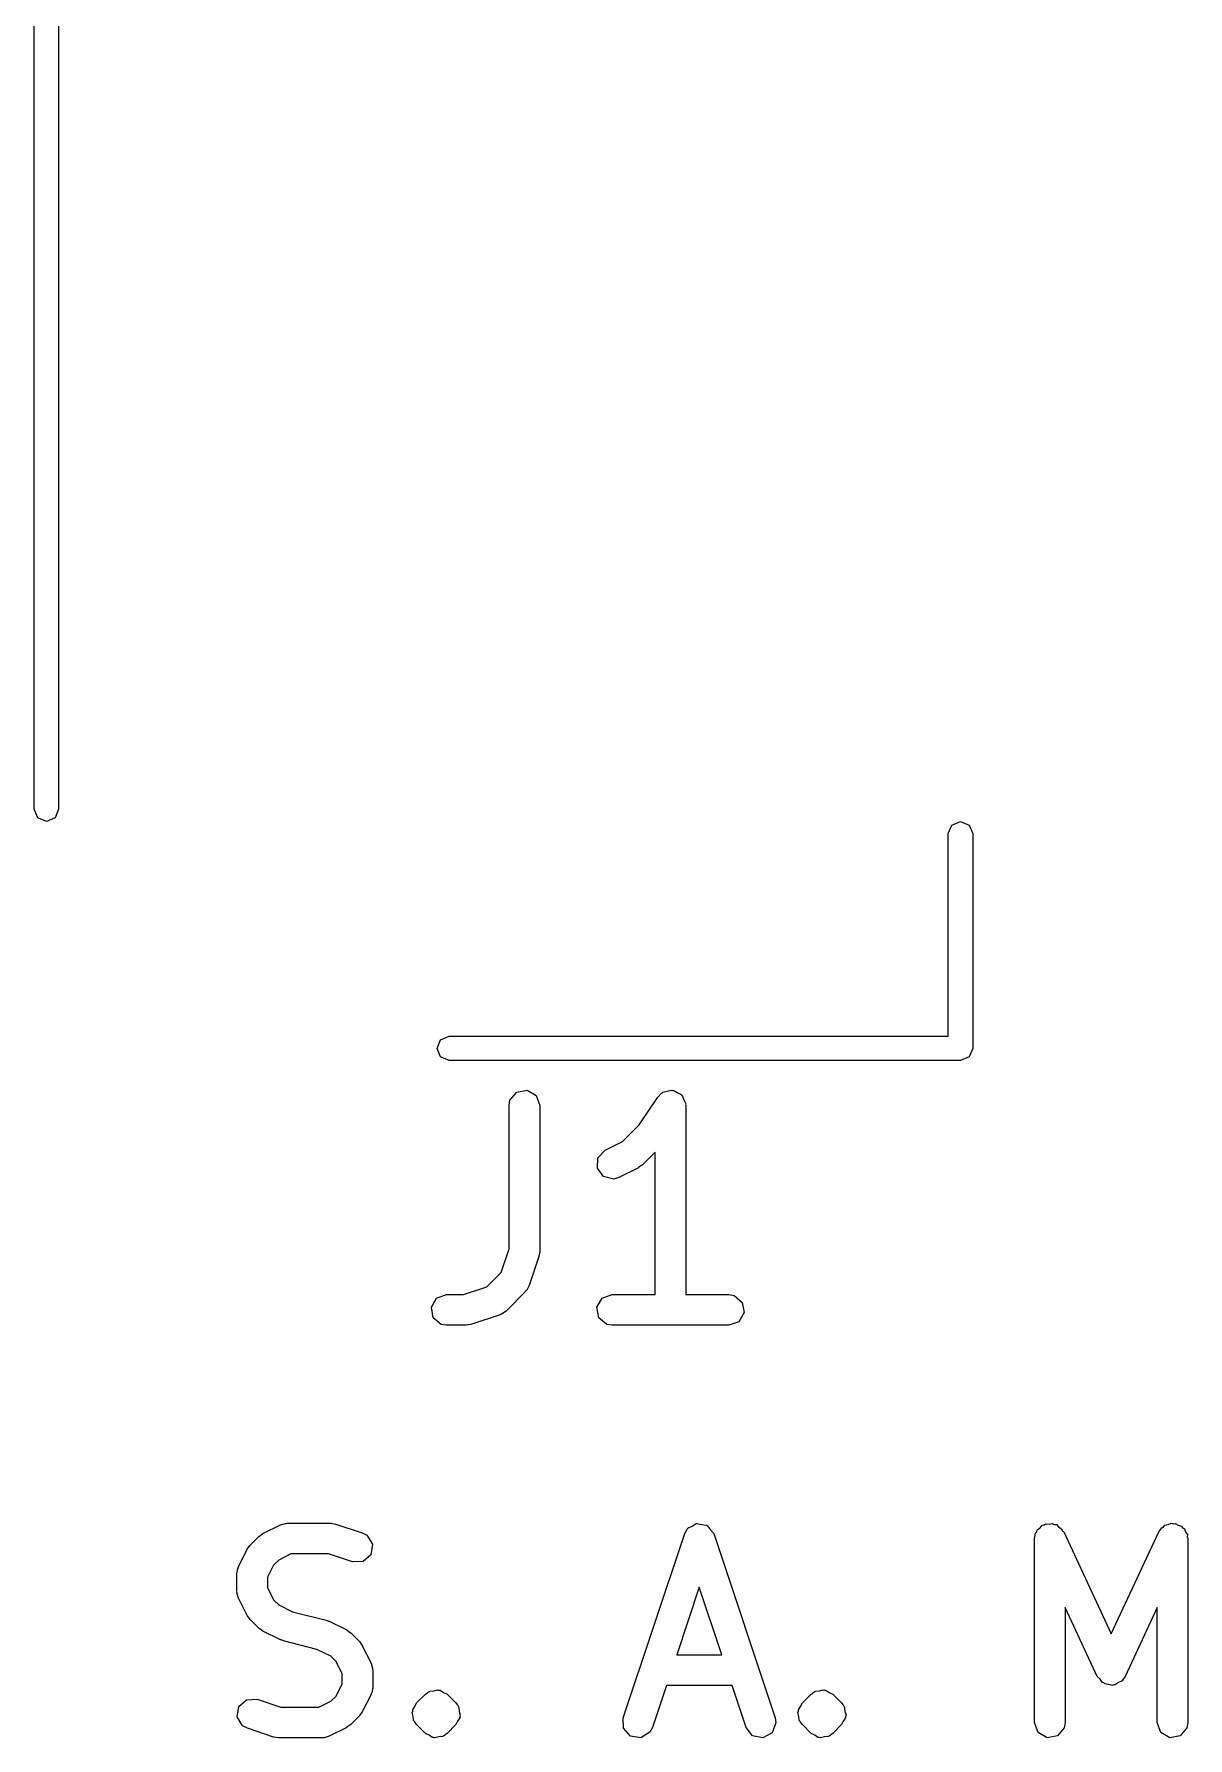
# Model space of a CAD drawing. Extents: x 85.3 to 113.2, y -106.5 to -93.2.
# Drawn here: x 85.25 to 90.9, y -106.48 to -98.15 of the extents above; entities that cross this region are included whole.
import ezdxf

# ---------------------------------------------------------------- set-up
doc = ezdxf.new("R2010")
doc.units = 0
doc.layers.add('BLACK', color=7, linetype='CONTINUOUS')

msp = doc.modelspace()

# ---------------------------------------------------------------- linework, layer by layer
at = {"layer": 'BLACK', "linetype": 'CONTINUOUS'}
for p, q in [((85.255, -101.94), (85.255, -98.06)), ((85.375, -98.06), (85.375, -101.94)), ((85.2726, -101.982), (85.255, -101.94)), ((85.315, -102), (85.2726, -101.982)), ((85.3574, -101.982), (85.315, -102)), ((85.375, -101.94), (85.3574, -101.982)), ((89.725, -102.06), (89.7426, -102.018)), ((89.725, -103.05), (89.725, -102.06)), ((89.7426, -102.018), (89.785, -102)), ((89.785, -102), (89.8274, -102.018)), ((89.8274, -102.018), (89.845, -102.06)), ((89.845, -102.06), (89.845, -103.11)), ((87.2426, -103.068), (87.285, -103.05)), ((87.285, -103.05), (89.725, -103.05)), ((87.225, -103.11), (87.2426, -103.068)), ((87.2426, -103.152), (87.225, -103.11)), ((89.845, -103.11), (89.8274, -103.152)), ((87.285, -103.17), (87.2426, -103.152)), ((89.785, -103.17), (87.285, -103.17)), ((89.8274, -103.152), (89.785, -103.17)), ((87.6148, -103.324), (87.6653, -103.315)), ((87.6653, -103.315), (87.7097, -103.341)), ((88.3505, -103.32), (88.3714, -103.314)), ((88.3714, -103.314), (88.3753, -103.316)), ((88.3753, -103.316), (88.3796, -103.315)), ((88.3796, -103.315), (88.3984, -103.326)), ((87.5773, -103.389), (87.5818, -103.364)), ((87.5773, -104.091), (87.5773, -103.389)), ((87.5818, -103.364), (87.6148, -103.324)), ((87.7097, -103.341), (87.7273, -103.389)), ((87.7273, -103.389), (87.7273, -104.103)), ((88.213, -103.484), (88.3041, -103.348)), ((88.3041, -103.348), (88.3221, -103.329)), ((88.3221, -103.329), (88.3263, -103.328)), ((88.3263, -103.328), (88.3291, -103.324)), ((88.3291, -103.324), (88.3505, -103.32)), ((88.3984, -103.326), (88.4184, -103.335)), ((88.4184, -103.335), (88.4203, -103.339)), ((88.4203, -103.339), (88.424, -103.341)), ((88.424, -103.341), (88.4314, -103.361)), ((88.4314, -103.361), (88.4411, -103.381)), ((88.4411, -103.381), (88.4401, -103.385)), ((88.4401, -103.385), (88.4416, -103.389)), ((88.4416, -103.389), (88.4416, -104.314)), ((88.0473, -103.608), (88.1316, -103.566)), ((88.1316, -103.566), (88.213, -103.484)), ((88.0089, -103.696), (88.012, -103.645)), ((88.012, -103.645), (88.0473, -103.608)), ((88.2916, -103.618), (88.2291, -103.68)), ((88.2916, -104.314), (88.2916, -103.618)), ((88.0395, -103.737), (88.0089, -103.696)), ((88.2096, -103.694), (88.1144, -103.742)), ((88.2107, -103.693), (88.2096, -103.694)), ((88.2291, -103.68), (88.2107, -103.693)), ((88.0894, -103.749), (88.0395, -103.737)), ((88.1144, -103.742), (88.0894, -103.749)), ((87.5391, -104.206), (87.5773, -104.091)), ((87.7234, -104.127), (87.6758, -104.27)), ((87.7273, -104.103), (87.7234, -104.126)), ((87.7234, -104.126), (87.7234, -104.127)), ((87.4689, -104.276), (87.5391, -104.206)), ((87.2231, -104.332), (87.2713, -104.314)), ((87.2713, -104.314), (87.3544, -104.314)), ((87.3544, -104.314), (87.4689, -104.276)), ((87.6577, -104.299), (87.5624, -104.395)), ((87.6596, -104.295), (87.6577, -104.299)), ((87.6634, -104.293), (87.6596, -104.295)), ((87.6758, -104.27), (87.6634, -104.293)), ((88.0326, -104.332), (88.0808, -104.314)), ((88.0808, -104.314), (88.2916, -104.314)), ((88.4416, -104.314), (88.6523, -104.314)), ((88.6523, -104.314), (88.6779, -104.319)), ((87.1975, -104.376), (87.2231, -104.332)), ((87.2064, -104.427), (87.1975, -104.376)), ((87.5624, -104.395), (87.5411, -104.41)), ((88.007, -104.376), (88.0326, -104.332)), ((88.0159, -104.427), (88.007, -104.376)), ((88.6779, -104.319), (88.7172, -104.352)), ((88.7172, -104.352), (88.7261, -104.402)), ((87.2457, -104.46), (87.2064, -104.427)), ((87.2713, -104.464), (87.2457, -104.46)), ((87.3666, -104.464), (87.2713, -104.464)), ((87.3681, -104.464), (87.3666, -104.464)), ((87.3903, -104.46), (87.3681, -104.464)), ((87.5331, -104.413), (87.3903, -104.46)), ((87.5366, -104.41), (87.5331, -104.413)), ((87.5411, -104.41), (87.5366, -104.41)), ((88.0552, -104.46), (88.0159, -104.427)), ((88.0808, -104.464), (88.0552, -104.46)), ((88.6523, -104.464), (88.0808, -104.464)), ((88.7005, -104.447), (88.6523, -104.464)), ((88.7261, -104.402), (88.7005, -104.447)), ((86.3725, -105.484), (86.3736, -105.483)), ((86.3736, -105.483), (86.4593, -105.44)), ((86.4593, -105.44), (86.4843, -105.433)), ((86.4843, -105.433), (86.4886, -105.434)), ((86.4886, -105.434), (86.4929, -105.432)), ((86.4929, -105.432), (86.7071, -105.432)), ((86.7071, -105.432), (86.7292, -105.436)), ((86.7292, -105.436), (86.7309, -105.436)), ((86.7309, -105.436), (86.8594, -105.479)), ((86.8594, -105.479), (86.8823, -105.491)), ((88.136, -106.383), (88.436, -105.483)), ((88.436, -105.483), (88.4484, -105.461)), ((88.4484, -105.461), (88.4502, -105.459)), ((88.4502, -105.459), (88.451, -105.457)), ((88.451, -105.457), (88.4719, -105.446)), ((88.4719, -105.446), (88.4921, -105.434)), ((88.4921, -105.434), (88.4942, -105.434)), ((88.4942, -105.434), (88.4961, -105.433)), ((88.4961, -105.433), (88.5194, -105.438)), ((88.5194, -105.438), (88.5429, -105.441)), ((88.5429, -105.441), (88.5443, -105.443)), ((88.5443, -105.443), (88.5464, -105.443)), ((88.5464, -105.443), (88.5611, -105.462)), ((88.5611, -105.462), (88.5769, -105.48)), ((88.5769, -105.48), (88.577, -105.482)), ((88.577, -105.482), (88.5783, -105.483)), ((88.5783, -105.483), (88.8783, -106.383)), ((90.1464, -105.507), (90.151, -105.481)), ((90.151, -105.481), (90.1574, -105.474)), ((90.1574, -105.474), (90.16, -105.464)), ((90.16, -105.464), (90.1734, -105.455)), ((90.1734, -105.455), (90.1839, -105.442)), ((90.1839, -105.442), (90.1938, -105.44)), ((90.1938, -105.44), (90.202, -105.435)), ((90.202, -105.435), (90.2183, -105.436)), ((90.2183, -105.436), (90.2345, -105.433)), ((90.2345, -105.433), (90.2431, -105.438)), ((90.2431, -105.438), (90.2531, -105.439)), ((90.2531, -105.439), (90.2647, -105.451)), ((90.2647, -105.451), (90.2789, -105.459)), ((90.2789, -105.459), (90.2823, -105.468)), ((90.2823, -105.468), (90.2894, -105.475)), ((90.2894, -105.475), (90.5214, -105.973)), ((90.5214, -105.973), (90.7535, -105.475)), ((90.7535, -105.475), (90.7684, -105.454)), ((90.7684, -105.454), (90.7775, -105.45)), ((90.7775, -105.45), (90.7839, -105.442)), ((90.7839, -105.442), (90.8001, -105.439)), ((90.8001, -105.439), (90.8149, -105.432)), ((90.8149, -105.432), (90.8246, -105.435)), ((90.8246, -105.435), (90.8345, -105.433)), ((90.8345, -105.433), (90.8486, -105.441)), ((90.8486, -105.441), (90.8645, -105.446)), ((90.8645, -105.446), (90.8702, -105.454)), ((90.8702, -105.454), (90.8789, -105.459)), ((90.8789, -105.459), (90.8845, -105.474)), ((90.8845, -105.474), (90.8939, -105.488)), ((86.2543, -105.645), (86.2972, -105.559)), ((86.2972, -105.559), (86.3106, -105.541)), ((86.3106, -105.541), (86.3113, -105.54)), ((86.3113, -105.54), (86.3541, -105.497)), ((86.3541, -105.497), (86.3725, -105.484)), ((86.8823, -105.491), (86.9092, -105.535)), ((86.9092, -105.535), (86.9017, -105.586)), ((90.1464, -106.407), (90.1464, -105.507)), ((90.8939, -105.488), (90.893, -105.498)), ((90.893, -105.498), (90.8964, -105.507)), ((90.8964, -105.507), (90.8964, -106.407)), ((86.251, -105.653), (86.2538, -105.649)), ((86.2538, -105.649), (86.2543, -105.645)), ((86.4259, -105.637), (86.3964, -105.696)), ((86.4516, -105.612), (86.4259, -105.637)), ((86.5106, -105.582), (86.4516, -105.612)), ((86.695, -105.582), (86.5106, -105.582)), ((86.812, -105.621), (86.695, -105.582)), ((86.8633, -105.62), (86.812, -105.621)), ((86.9017, -105.586), (86.8633, -105.62)), ((86.2464, -105.679), (86.251, -105.653)), ((86.2464, -105.764), (86.2464, -105.679)), ((86.3964, -105.696), (86.3964, -105.747)), ((86.248, -105.768), (86.2464, -105.764)), ((86.2469, -105.773), (86.248, -105.768)), ((86.2543, -105.798), (86.2469, -105.773)), ((86.2972, -105.884), (86.2543, -105.798)), ((86.3964, -105.747), (86.4259, -105.806)), ((86.4259, -105.806), (86.4516, -105.831)), ((88.5071, -105.744), (88.3969, -106.075)), ((88.6174, -106.075), (88.5071, -105.744)), ((86.2984, -105.885), (86.2972, -105.884)), ((86.3113, -105.903), (86.2984, -105.885)), ((86.4516, -105.831), (86.519, -105.865)), ((86.519, -105.865), (86.6825, -105.906)), ((90.4535, -106.182), (90.2964, -105.845)), ((90.2964, -105.845), (90.2964, -106.407)), ((90.7464, -105.845), (90.5894, -106.182)), ((90.7464, -106.407), (90.7464, -105.845)), ((86.3541, -105.946), (86.3113, -105.903)), ((86.3556, -105.947), (86.3541, -105.946)), ((86.3736, -105.96), (86.3556, -105.947)), ((86.4593, -106.003), (86.3736, -105.96)), ((86.6825, -105.906), (86.6943, -105.911)), ((86.6943, -105.911), (86.6978, -105.911)), ((86.6978, -105.911), (86.7835, -105.954)), ((86.7835, -105.954), (86.8016, -105.968)), ((86.8016, -105.968), (86.803, -105.968)), ((86.803, -105.968), (86.8459, -106.011)), ((86.4628, -106.003), (86.4593, -106.003)), ((86.4747, -106.008), (86.4628, -106.003)), ((86.6381, -106.049), (86.4747, -106.008)), ((86.7056, -106.083), (86.6381, -106.049)), ((86.8459, -106.011), (86.8588, -106.03)), ((86.8588, -106.03), (86.8599, -106.031)), ((86.8599, -106.031), (86.9028, -106.116)), ((86.7312, -106.109), (86.7056, -106.083)), ((86.7607, -106.168), (86.7312, -106.109)), ((86.9028, -106.116), (86.9102, -106.141)), ((86.9102, -106.141), (86.9092, -106.146)), ((86.9092, -106.146), (86.9107, -106.15)), ((88.3969, -106.075), (88.6174, -106.075)), ((86.7312, -106.277), (86.7607, -106.218)), ((86.7607, -106.218), (86.7607, -106.168)), ((86.9107, -106.15), (86.9107, -106.236)), ((88.3469, -106.225), (88.2783, -106.431)), ((88.6674, -106.225), (88.3469, -106.225)), ((88.736, -106.431), (88.6674, -106.225)), ((90.4672, -106.195), (90.4535, -106.182)), ((90.4784, -106.211), (90.4672, -106.195)), ((90.485, -106.213), (90.4784, -106.211)), ((90.4898, -106.218), (90.485, -106.213)), ((90.5091, -106.22), (90.4898, -106.218)), ((90.5279, -106.225), (90.5091, -106.22)), ((90.5341, -106.222), (90.5279, -106.225)), ((90.5409, -106.222), (90.5341, -106.222)), ((90.5568, -106.211), (90.5409, -106.222)), ((90.5744, -106.203), (90.5568, -106.211)), ((90.5801, -106.195), (90.5744, -106.203)), ((90.5829, -106.193), (90.5801, -106.195)), ((90.5837, -106.19), (90.5829, -106.193)), ((90.5894, -106.182), (90.5837, -106.19)), ((86.2555, -106.329), (86.2939, -106.295)), ((86.2939, -106.295), (86.3451, -106.293)), ((86.3451, -106.293), (86.4622, -106.332)), ((86.6466, -106.332), (86.7056, -106.303)), ((86.7056, -106.303), (86.7312, -106.277)), ((86.9028, -106.269), (86.8599, -106.355)), ((86.9033, -106.265), (86.9028, -106.269)), ((86.9062, -106.261), (86.9033, -106.265)), ((86.9107, -106.236), (86.9062, -106.261)), ((87.1173, -106.329), (87.1255, -106.311)), ((87.1255, -106.311), (87.1684, -106.268)), ((87.1684, -106.268), (87.1765, -106.263)), ((87.1765, -106.263), (87.1784, -106.26)), ((87.1784, -106.26), (87.1816, -106.259)), ((87.1816, -106.259), (87.1818, -106.259)), ((87.1818, -106.259), (87.1839, -106.256)), ((87.1839, -106.256), (87.1859, -106.256)), ((87.1859, -106.256), (87.1897, -106.253)), ((87.1897, -106.253), (87.2091, -106.252)), ((87.2091, -106.252), (87.228, -106.247)), ((87.228, -106.247), (87.2311, -106.248)), ((87.2311, -106.248), (87.2345, -106.248)), ((87.2345, -106.248), (87.2374, -106.249)), ((87.2374, -106.249), (87.2408, -106.249)), ((87.2408, -106.249), (87.2568, -106.26)), ((87.2568, -106.26), (87.2745, -106.268)), ((87.2745, -106.268), (87.3173, -106.311)), ((87.3173, -106.311), (87.323, -106.319)), ((89.003, -106.329), (89.0113, -106.311)), ((89.0113, -106.311), (89.0541, -106.268)), ((89.0541, -106.268), (89.0622, -106.263)), ((89.0622, -106.263), (89.0641, -106.26)), ((89.0641, -106.26), (89.0673, -106.259)), ((89.0673, -106.259), (89.0675, -106.259)), ((89.0675, -106.259), (89.0696, -106.256)), ((89.0696, -106.256), (89.0716, -106.256)), ((89.0716, -106.256), (89.0754, -106.253)), ((89.0754, -106.253), (89.0949, -106.252)), ((89.0949, -106.252), (89.1137, -106.247)), ((89.1137, -106.247), (89.1168, -106.248)), ((89.1168, -106.248), (89.1202, -106.248)), ((89.1202, -106.248), (89.1231, -106.249)), ((89.1231, -106.249), (89.1266, -106.249)), ((89.1266, -106.249), (89.1425, -106.26)), ((89.1425, -106.26), (89.1602, -106.268)), ((89.1602, -106.268), (89.203, -106.311)), ((89.203, -106.311), (89.2087, -106.319)), ((86.248, -106.379), (86.2555, -106.329)), ((86.2748, -106.423), (86.248, -106.379)), ((86.4622, -106.332), (86.6466, -106.332)), ((86.8459, -106.374), (86.803, -106.417)), ((86.8466, -106.373), (86.8459, -106.374)), ((86.8599, -106.355), (86.8466, -106.373)), ((87.1039, -106.358), (87.1067, -106.352)), ((87.1089, -106.377), (87.1039, -106.358)), ((87.1061, -106.345), (87.1173, -106.329)), ((87.1067, -106.352), (87.1061, -106.345)), ((87.1106, -106.396), (87.1089, -106.377)), ((87.1163, -106.404), (87.1106, -106.396)), ((87.323, -106.319), (87.3257, -106.321)), ((87.3367, -106.384), (87.3256, -106.4)), ((87.3257, -106.321), (87.3266, -106.324)), ((87.3266, -106.324), (87.3323, -106.333)), ((87.3323, -106.333), (87.334, -106.352)), ((87.334, -106.352), (87.339, -106.371)), ((87.339, -106.371), (87.3361, -106.377)), ((87.3361, -106.377), (87.3367, -106.384)), ((88.1374, -106.435), (88.136, -106.383)), ((88.8783, -106.383), (88.8821, -106.409)), ((88.9896, -106.358), (88.9924, -106.352)), ((88.9946, -106.377), (88.9896, -106.358)), ((88.9918, -106.345), (89.003, -106.329)), ((88.9924, -106.352), (88.9918, -106.345)), ((88.9963, -106.396), (88.9946, -106.377)), ((89.002, -106.404), (88.9963, -106.396)), ((89.2087, -106.319), (89.2114, -106.321)), ((89.2224, -106.384), (89.2113, -106.4)), ((89.2114, -106.321), (89.2123, -106.324)), ((89.2123, -106.324), (89.218, -106.333)), ((89.218, -106.333), (89.2197, -106.352)), ((89.2197, -106.352), (89.2247, -106.371)), ((89.2247, -106.371), (89.2219, -106.377)), ((89.2219, -106.377), (89.2224, -106.384)), ((86.2977, -106.435), (86.2748, -106.423)), ((86.4263, -106.478), (86.2977, -106.435)), ((86.4279, -106.478), (86.4263, -106.478)), ((86.45, -106.482), (86.4279, -106.478)), ((86.6643, -106.482), (86.45, -106.482)), ((86.6685, -106.481), (86.6643, -106.482)), ((86.6729, -106.482), (86.6685, -106.481)), ((86.6978, -106.474), (86.6729, -106.482)), ((86.7835, -106.431), (86.6978, -106.474)), ((86.7847, -106.43), (86.7835, -106.431)), ((86.803, -106.417), (86.7847, -106.43)), ((87.1171, -106.407), (87.1163, -106.404)), ((87.1199, -106.409), (87.1171, -106.407)), ((87.1255, -106.417), (87.1199, -106.409)), ((87.1684, -106.46), (87.1255, -106.417)), ((87.1861, -106.468), (87.1684, -106.46)), ((87.202, -106.48), (87.1861, -106.468)), ((87.2054, -106.479), (87.202, -106.48)), ((87.2084, -106.481), (87.2054, -106.479)), ((87.2118, -106.48), (87.2084, -106.481)), ((87.2149, -106.482), (87.2118, -106.48)), ((87.2337, -106.477), (87.2149, -106.482)), ((87.2531, -106.475), (87.2337, -106.477)), ((87.2569, -106.472), (87.2531, -106.475)), ((87.2589, -106.472), (87.2569, -106.472)), ((87.261, -106.47), (87.2589, -106.472)), ((87.2612, -106.469), (87.261, -106.47)), ((87.2644, -106.469), (87.2612, -106.469)), ((87.2664, -106.466), (87.2644, -106.469)), ((87.2745, -106.46), (87.2664, -106.466)), ((87.3173, -106.417), (87.2745, -106.46)), ((87.3256, -106.4), (87.3173, -106.417)), ((88.1714, -106.473), (88.1374, -106.435)), ((88.2222, -106.481), (88.1714, -106.473)), ((88.2659, -106.454), (88.2222, -106.481)), ((88.2783, -106.431), (88.2659, -106.454)), ((88.7679, -106.471), (88.736, -106.431)), ((88.8181, -106.481), (88.7679, -106.471)), ((88.8633, -106.457), (88.8181, -106.481)), ((88.8821, -106.409), (88.8633, -106.457)), ((89.0028, -106.407), (89.002, -106.404)), ((89.0056, -106.409), (89.0028, -106.407)), ((89.0113, -106.417), (89.0056, -106.409)), ((89.0541, -106.46), (89.0113, -106.417)), ((89.0718, -106.468), (89.0541, -106.46)), ((89.0877, -106.48), (89.0718, -106.468)), ((89.0911, -106.479), (89.0877, -106.48)), ((89.0941, -106.481), (89.0911, -106.479)), ((89.0975, -106.48), (89.0941, -106.481)), ((89.1006, -106.482), (89.0975, -106.48)), ((89.1194, -106.477), (89.1006, -106.482)), ((89.1388, -106.475), (89.1194, -106.477)), ((89.1427, -106.472), (89.1388, -106.475)), ((89.1446, -106.472), (89.1427, -106.472)), ((89.1468, -106.47), (89.1446, -106.472)), ((89.1469, -106.469), (89.1468, -106.47)), ((89.1502, -106.469), (89.1469, -106.469)), ((89.1521, -106.466), (89.1502, -106.469)), ((89.1602, -106.46), (89.1521, -106.466)), ((89.203, -106.417), (89.1602, -106.46)), ((89.2113, -106.4), (89.203, -106.417)), ((90.164, -106.455), (90.1464, -106.407)), ((90.2084, -106.481), (90.164, -106.455)), ((90.2589, -106.472), (90.2084, -106.481)), ((90.2919, -106.433), (90.2589, -106.472)), ((90.2964, -106.407), (90.2919, -106.433)), ((90.764, -106.455), (90.7464, -106.407)), ((90.8084, -106.481), (90.764, -106.455)), ((90.8589, -106.472), (90.8084, -106.481)), ((90.8919, -106.433), (90.8589, -106.472)), ((90.8964, -106.407), (90.8919, -106.433))]:
    msp.add_line(p, q, dxfattribs=at)

doc.saveas('drawing.dxf')
